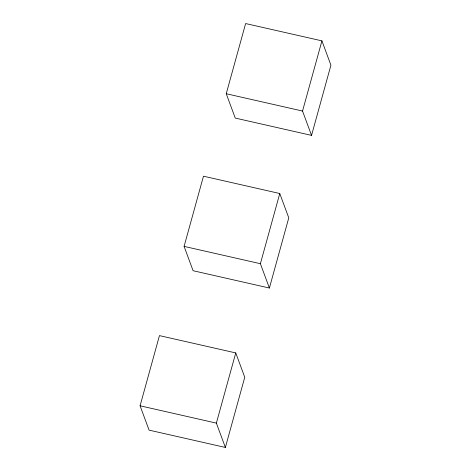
<?xml version="1.0" encoding="UTF-8"?>
<svg xmlns="http://www.w3.org/2000/svg" width="471" height="471" viewBox="0 0 471 471"><rect width="100%" height="100%" fill="white"/><g stroke="black" fill="none" stroke-linecap="round" stroke-linejoin="round"><path stroke-width="0.71" d="M140.075 405.796L159.457 335.611L235.753 352.926L244.755 377.265L225.374 447.45L149.077 430.135L140.075 405.796L216.372 423.117L225.374 447.45M184.096 246.386L203.478 176.195L279.774 193.516L288.776 217.849L269.394 288.034L193.098 270.719L184.096 246.386L260.392 263.701L269.394 288.034M226.245 93.735L245.626 23.55L321.923 40.865L330.925 65.204L311.543 135.389L235.247 118.074L226.245 93.735L302.541 111.05L311.543 135.389M216.372 423.117L235.753 352.926M260.392 263.701L279.774 193.516M302.541 111.05L321.923 40.865"/></g></svg>
